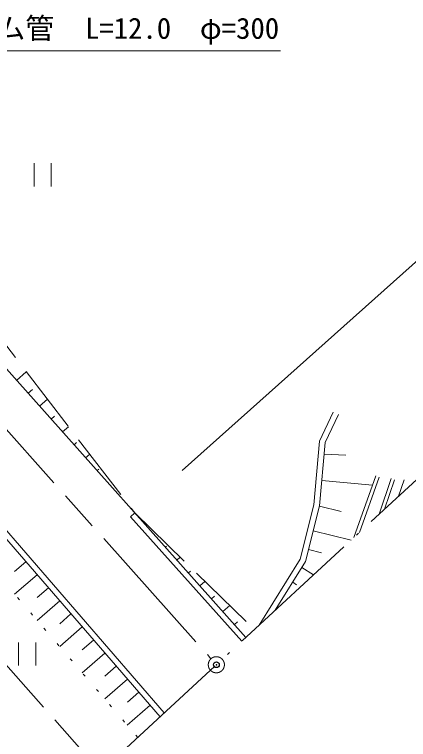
# Model space of a CAD drawing. Units: millimetres, scale not verified. Extents: x 40000 to 680000, y 20000 to 380000.
# Drawn here: x 320902 to 355115, y 242794 to 305745 of the extents above; entities that cross this region are included whole.
import ezdxf
from ezdxf.enums import TextEntityAlignment as Align

# ---------------------------------------------------------------- set-up
doc = ezdxf.new("R2010")
doc.units = ezdxf.units.MM
doc.header["$LTSCALE"] = 1000
doc.header["$PDMODE"] = 32
doc.header["$PDSIZE"] = 500
for name, pattern in [('CHAIN', [18.5, 12, -1.5, 3.5, -1.5]), ('DASHED', [7.5, 6, -1.5]), ('DOTTED', [1.75, 0.25, -1.5]), ('LONG_DASHED_DOTTED', [15.25, 12, -1.5, 0.25, -1.5])]:
    doc.linetypes.add(name, pattern=pattern)
for name, color, linetype, lineweight in [('M-BGD', 7, 'Continuous', 13), ('M-BMK', 2, 'CHAIN', 13), ('M-STR-HTXT', 7, 'Continuous', 13)]:
    doc.layers.add(name, color=color, linetype=linetype, lineweight=lineweight)
doc.layers.add('M-OTRS', color=6, linetype='Continuous')
doc.styles.add('ＭＳ ゴシック', font='')
doc.styles.get('ＭＳ ゴシック').set_extended_font_data('MS Gothic')

# ---------------------------------------------------------------- blocks, each defined once
blk = doc.blocks.new('田')
at = {"color": 7, "linetype": 'Continuous', "lineweight": 13}
for p, q in [((-0.75, 2), (-0.75, 0)), ((0.75, 0), (0.75, 2))]:
    blk.add_line(p, q, dxfattribs=at)

msp = doc.modelspace()

# ---------------------------------------------------------------- linework, layer by layer
at = {"layer": 'M-BGD'}
for p, q in [((306551, 290262), (341001, 251661)), ((321087, 273974), (321929, 274726)), ((322086, 272855), (322466, 273194)), ((323084, 271736), (323762, 272341)), ((311084, 271455), (333910, 245107)), ((310709, 271130), (333543, 244767)), ((324083, 270617), (324381, 270883)), ((347394, 268701), (348577, 271215)), ((347884, 268568), (349030, 271002)), ((325082, 269498), (325596, 269957)), ((326081, 268379), (326297, 268572)), ((346901, 263180), (347394, 268701)), ((347396, 263096), (347884, 268568)), ((327079, 267260), (327430, 267572)), ((347796, 267580), (349664, 267487)), ((328078, 266140), (328212, 266260)), ((352291, 265694), (350378, 260328)), ((347590, 265271), (352000, 264877)), ((350853, 260767), (352569, 265579)), ((353606, 265448), (352577, 262360)), ((353034, 262783), (353888, 265347)), ((354253, 263910), (354730, 265342)), ((345718, 258447), (346901, 263180)), ((346184, 258250), (347396, 263096)), ((347388, 263067), (349282, 262593)), ((330977, 262141), (331350, 262474)), ((330977, 262141), (340634, 251321)), ((346851, 260919), (350131, 260099)), ((334010, 259495), (334112, 259586)), ((346442, 259280), (347552, 259002)), ((321879, 258234), (320908, 257393)), ((335008, 258375), (335290, 258627)), ((342161, 252733), (345718, 258447)), ((343548, 254015), (346184, 258250)), ((345852, 257716), (346868, 257084)), ((322861, 257100), (320915, 255414)), ((336007, 257256), (336187, 257416)), ((337006, 256137), (337442, 256526)), ((345059, 256443), (345392, 256235)), ((323843, 255966), (322868, 255122)), ((338005, 255018), (338261, 255247)), ((324825, 254832), (322870, 253139)), ((339003, 253899), (339593, 254425)), ((325807, 253699), (324828, 252850)), ((326789, 252565), (324825, 250864)), ((340002, 252780), (340259, 253009)), ((327771, 251431), (326787, 250578)), ((328753, 250297), (326781, 248588)), ((329735, 249163), (328747, 248307)), ((330718, 248029), (328736, 246313)), ((331700, 246896), (330707, 246035)), ((332682, 245762), (330691, 244038))]:
    msp.add_line(p, q, dxfattribs=at)
at = {"layer": 'M-BGD', "linetype": 'DASHED'}
for p, q in [((312758, 286651), (331350, 262474)), ((331350, 262474), (341732, 252337)), ((328389, 240003), (311589, 258957))]:
    msp.add_line(p, q, dxfattribs=at)
at = {"layer": 'M-BGD', "linetype": 'LONG_DASHED_DOTTED'}
msp.add_line((360696, 269865), (313561, 226297), dxfattribs=at)
at = {"layer": 'M-BGD', "linetype": 'DOTTED'}
msp.add_line((331604, 242975), (316700, 260320), dxfattribs=at)
at = {"layer": 'M-BMK'}
msp.add_line((304022, 287839), (337964, 249807), dxfattribs=at)
msp.add_circle((338430, 249285), 700, dxfattribs=at)
at = {"layer": 'M-OTRS'}
msp.add_point((338430, 249285), dxfattribs=at)
at = {"layer": 'M-STR-HTXT'}
msp.add_line((335454, 266137), (356250, 284697), dxfattribs=at)
msp.add_lwpolyline([(292714, 297448), (311090, 302582), (343988, 302582)], dxfattribs=at)

# ---------------------------------------------------------------- block references
at = {"layer": 'M-BGD', "xscale": 1000, "yscale": 1000, "rotation": 1e-05}
for p in [(323349, 290823), (321997, 249207)]:
    msp.add_blockref('田', p, dxfattribs=at)

# ---------------------------------------------------------------- texts
at = {"layer": 'M-STR-HTXT', "style": 'ＭＳ ゴシック'}
for s, p in [('ヒューム管', (311840, 303082)), ('L=12.0  φ=300', (327025, 303082))]:
    msp.add_text(s, height=1833, dxfattribs=at).set_placement(p, align=Align.BOTTOM_LEFT)

doc.saveas('drawing.dxf')
